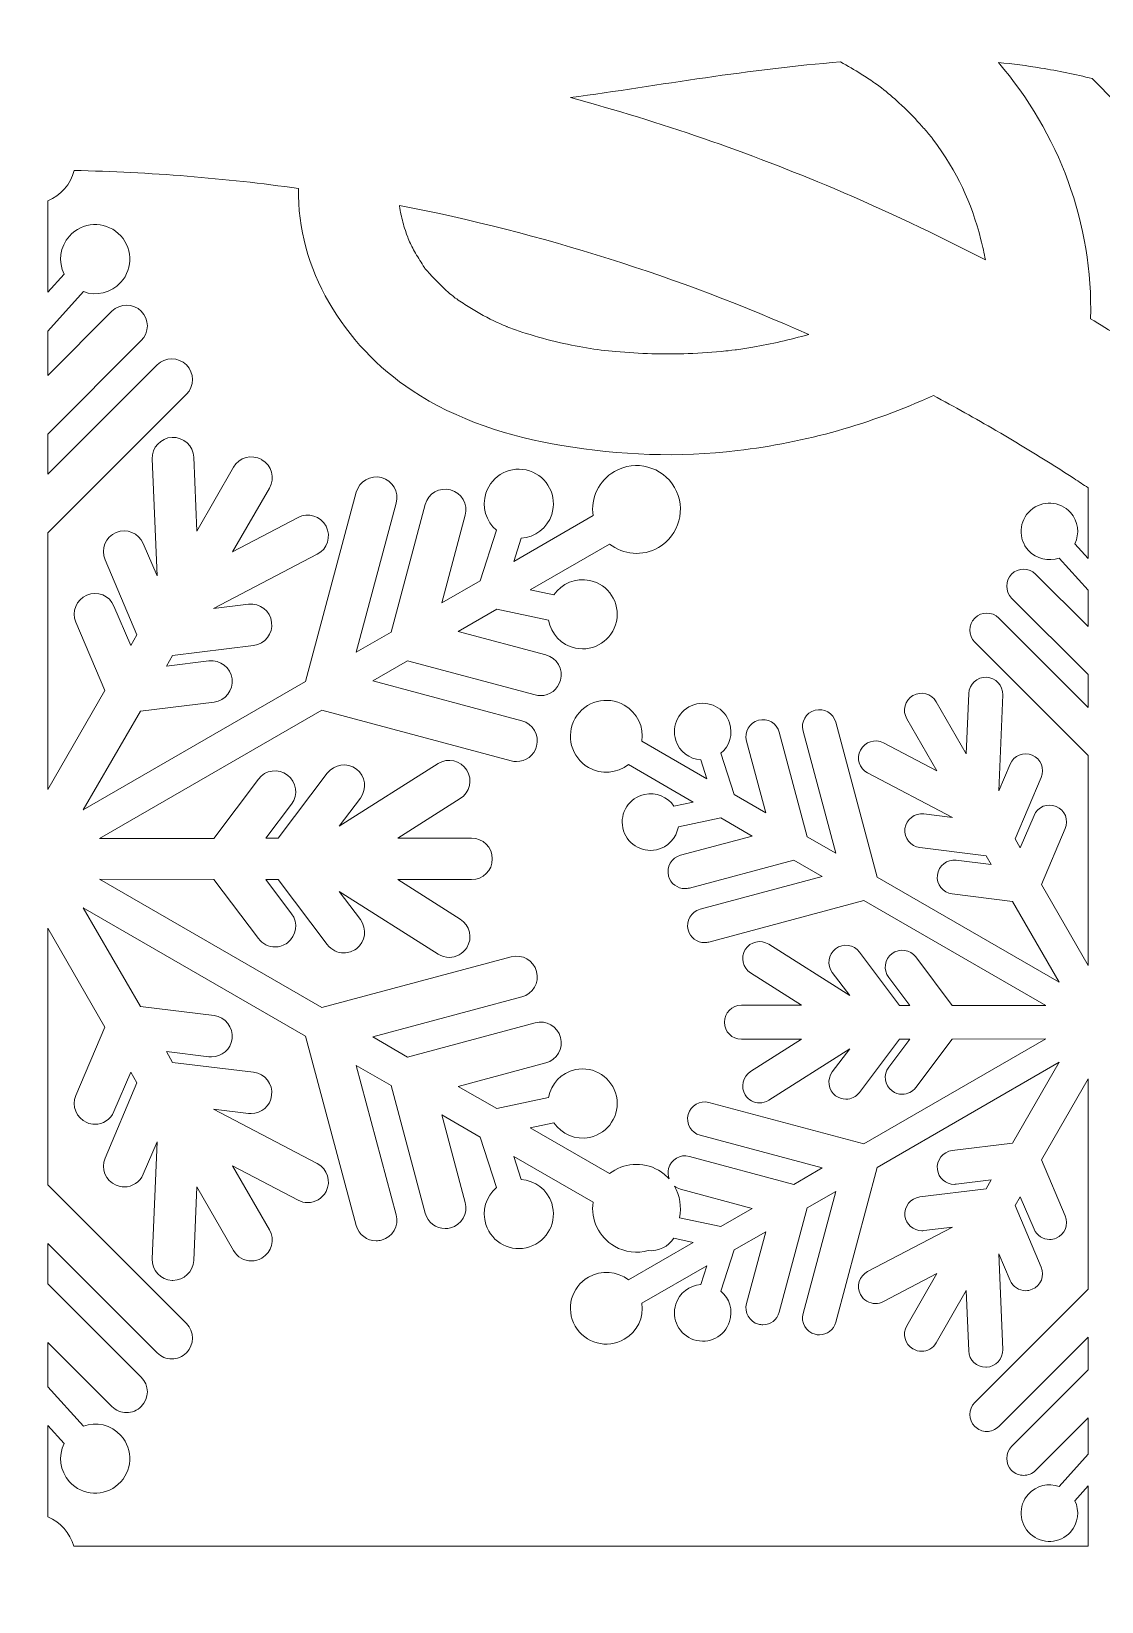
# Model space of a CAD drawing. Extents: x 26 to 174, y -640 to -439.
# Drawn here: x 100 to 138.3, y -548.7 to -492.5 of the extents above; entities that cross this region are included whole.
import ezdxf

# ---------------------------------------------------------------- set-up
doc = ezdxf.new("R2010")
doc.units = 0
doc.header["$MEASUREMENT"] = 0
doc.layers.add('Layer 1', color=7, linetype='Continuous', lineweight=0)

msp = doc.modelspace()

# ---------------------------------------------------------------- linework, layer by layer
at = {"layer": 'Layer 1'}
for points, knots in [([(173.587, -560.112), (173.015, -553.022), (171.434, -546.115), (168.862, -539.491), (168.595, -538.8), (168.317, -538.113), (168.027, -537.43), (166.759, -534.431), (165.303, -531.535), (163.666, -528.752), (163.191, -527.944), (162.701, -527.147), (162.196, -526.358), (160.938, -524.395), (159.586, -522.493), (158.143, -520.654), (162.274, -523.66), (168.881, -524.081), (171.941, -519.353), (172.403, -518.643), (171.782, -517.857), (171.051, -517.795), (166.41, -517.423), (163.769, -512.423), (162.631, -508.458), (161.196, -503.492), (160.672, -497.969), (157.038, -493.989), (155.459, -492.259), (153.521, -491.059), (151.411, -490.231), (154.107, -489.879), (156.742, -489.217), (159.21, -487.99), (163.81, -485.707), (167.651, -481.349), (167.851, -476.032), (168.079, -470.15), (164.113, -465.101), (159.541, -461.874), (154.597, -458.378), (148.749, -456.53), (143.597, -453.406), (141.122, -451.902), (139.032, -450.075), (137.101, -447.93), (136.868, -447.669), (136.634, -447.406), (136.399, -447.144), (136.166, -446.481), (135.87, -445.842), (135.517, -445.245), (134.317, -443.216), (132.474, -441.769), (130.307, -440.891), (126.136, -439.202), (121.289, -440.104), (117.363, -442.013), (113.423, -443.928), (110.041, -447.198), (108.033, -451.095), (107.04, -453.022), (106.36, -455.096), (105.999, -457.223), (105.834, -457.146), (105.668, -457.073), (105.498, -457.004), (103.752, -456.29), (101.845, -456.103), (100, -456.375), (98.155, -456.103), (96.248, -456.29), (94.502, -457.004), (94.332, -457.073), (94.166, -457.146), (94.001, -457.223), (93.64, -455.096), (92.96, -453.022), (91.967, -451.095), (89.959, -447.198), (86.577, -443.928), (82.637, -442.013), (78.711, -440.104), (73.864, -439.202), (69.693, -440.891), (67.526, -441.769), (65.683, -443.216), (64.483, -445.245), (64.13, -445.842), (63.834, -446.481), (63.601, -447.144), (63.366, -447.406), (63.132, -447.669), (62.899, -447.93), (60.968, -450.075), (58.878, -451.902), (56.403, -453.406), (51.251, -456.53), (45.403, -458.378), (40.459, -461.874), (35.887, -465.101), (31.921, -470.15), (32.149, -476.032), (32.349, -481.349), (36.19, -485.707), (40.79, -487.99), (43.258, -489.217), (45.893, -489.879), (48.589, -490.231), (46.479, -491.059), (44.541, -492.259), (42.962, -493.989), (39.328, -497.969), (38.804, -503.492), (37.369, -508.458), (36.231, -512.423), (33.59, -517.423), (28.949, -517.795), (28.218, -517.857), (27.597, -518.643), (28.059, -519.353), (31.119, -524.081), (37.726, -523.66), (41.857, -520.654), (40.414, -522.493), (39.062, -524.395), (37.804, -526.358), (37.299, -527.147), (36.809, -527.944), (36.334, -528.752), (34.697, -531.535), (33.241, -534.431), (31.973, -537.43), (31.683, -538.113), (31.405, -538.8), (31.138, -539.491), (28.566, -546.115), (26.985, -553.022), (26.413, -560.112), (26.251, -562.117), (26.17, -564.137), (26.17, -566.17), (26.17, -575.386), (27.84, -584.352), (31.138, -592.849), (31.405, -593.538), (31.683, -594.225), (31.973, -594.908), (35.69, -603.7), (41.014, -611.595), (47.793, -618.375), (54.573, -625.154), (62.468, -630.478), (71.26, -634.197), (80.365, -638.047), (90.034, -640), (100, -640), (109.966, -640), (119.635, -638.047), (128.74, -634.197), (137.532, -630.478), (145.427, -625.154), (152.207, -618.375), (158.986, -611.595), (164.31, -603.7), (168.027, -594.908), (168.317, -594.225), (168.595, -593.538), (168.862, -592.849), (172.16, -584.352), (173.83, -575.386), (173.83, -566.17), (173.83, -564.137), (173.749, -562.117), (173.587, -560.112)], [0, 0, 0, 0, 1, 1, 1, 2, 2, 2, 3, 3, 3, 4, 4, 4, 5, 5, 5, 6, 6, 6, 7, 7, 7, 8, 8, 8, 9, 9, 9, 10, 10, 10, 11, 11, 11, 12, 12, 12, 13, 13, 13, 14, 14, 14, 15, 15, 15, 16, 16, 16, 17, 17, 17, 18, 18, 18, 19, 19, 19, 20, 20, 20, 21, 21, 21, 22, 22, 22, 23, 23, 23, 24, 24, 24, 25, 25, 25, 26, 26, 26, 27, 27, 27, 28, 28, 28, 29, 29, 29, 30, 30, 30, 31, 31, 31, 32, 32, 32, 33, 33, 33, 34, 34, 34, 35, 35, 35, 36, 36, 36, 37, 37, 37, 38, 38, 38, 39, 39, 39, 40, 40, 40, 41, 41, 41, 42, 42, 42, 43, 43, 43, 44, 44, 44, 45, 45, 45, 46, 46, 46, 47, 47, 47, 48, 48, 48, 49, 49, 49, 50, 50, 50, 51, 51, 51, 52, 52, 52, 53, 53, 53, 54, 54, 54, 55, 55, 55, 56, 56, 56, 57, 57, 57, 58, 58, 58, 58]), ([(128.969, -493.608), (129.221, -493.743), (129.47, -493.887), (129.712, -494.041), (129.864, -494.137), (130.014, -494.236), (130.162, -494.339), (130.162, -494.339), (130.406, -494.517), (130.439, -494.538), (130.653, -494.706), (130.859, -494.885), (131.059, -495.069), (131.324, -495.312), (131.578, -495.568), (131.819, -495.834), (131.92, -495.945), (132.018, -496.059), (132.115, -496.174), (132.162, -496.23), (132.209, -496.288), (132.255, -496.345), (132.261, -496.354), (132.268, -496.363), (132.276, -496.374), (133.163, -497.581), (133.639, -498.588), (133.995, -499.972), (134.058, -500.216), (134.111, -500.457), (134.155, -500.696), (132.391, -499.775), (130.585, -498.923), (128.74, -498.142), (125.655, -496.837), (122.505, -495.751), (119.301, -494.885), (122.515, -494.44), (125.74, -493.853), (128.969, -493.608)], [0, 0, 0, 0, 1, 1, 1, 2, 2, 2, 3, 3, 3, 4, 4, 4, 5, 5, 5, 6, 6, 6, 7, 7, 7, 8, 8, 8, 9, 9, 9, 10, 10, 10, 11, 11, 11, 12, 12, 12, 13, 13, 13, 13]), ([(142.38, -505.7), (141.586, -505.142), (140.781, -504.599), (139.965, -504.074), (139.29, -503.638), (138.607, -503.214), (137.917, -502.801), (138.024, -499.4), (136.77, -496.138), (134.621, -493.626), (135.128, -493.676), (135.636, -493.741), (136.143, -493.824), (136.758, -493.924), (137.373, -494.05), (137.982, -494.202), (138.11, -494.326), (138.236, -494.453), (138.36, -494.582), (138.883, -495.126), (139.283, -495.619), (139.559, -496.007), (139.976, -496.593), (140.354, -497.206), (140.691, -497.841), (140.866, -498.172), (141.031, -498.508), (141.184, -498.85), (141.203, -498.893), (141.222, -498.936), (141.241, -498.979), (141.246, -498.994), (141.266, -499.044), (141.303, -499.134), (141.363, -499.296), (141.427, -499.457), (141.486, -499.619), (141.729, -500.297), (141.929, -500.989), (142.085, -501.692), (142.165, -502.058), (142.232, -502.426), (142.29, -502.795), (142.295, -502.83), (142.3, -502.858), (142.304, -502.882), (142.306, -502.911), (142.31, -502.949), (142.314, -502.999), (142.331, -503.171), (142.349, -503.342), (142.362, -503.514), (142.418, -504.241), (142.425, -504.972), (142.38, -505.7)], [0, 0, 0, 0, 1, 1, 1, 2, 2, 2, 3, 3, 3, 4, 4, 4, 5, 5, 5, 6, 6, 6, 7, 7, 7, 8, 8, 8, 9, 9, 9, 10, 10, 10, 11, 11, 11, 12, 12, 12, 13, 13, 13, 14, 14, 14, 15, 15, 15, 16, 16, 16, 17, 17, 17, 18, 18, 18, 18]), ([(109.566, -498.136), (109.495, -500.982), (111.172, -503.742), (113.63, -505.37), (115.219, -506.422), (117.124, -507.03), (118.993, -507.34), (121.076, -507.686), (123.18, -507.773), (125.279, -507.521), (127.731, -507.226), (130.044, -506.57), (132.29, -505.546), (133.045, -505.95), (133.793, -506.366), (134.531, -506.797), (135.48, -507.349), (136.414, -507.925), (137.333, -508.523), (137.5, -508.631), (137.666, -508.741), (137.832, -508.851), (137.832, -508.851), (137.832, -511.383), (137.832, -511.383), (137.832, -511.383), (137.356, -510.855), (137.356, -510.855), (137.531, -510.495), (137.483, -510.049), (137.198, -509.734), (136.823, -509.318), (136.183, -509.285), (135.767, -509.659), (135.351, -510.034), (135.318, -510.675), (135.693, -511.09), (135.977, -511.406), (136.415, -511.5), (136.792, -511.364), (136.792, -511.364), (137.832, -512.518), (137.832, -512.518), (137.832, -512.518), (137.832, -513.818), (137.832, -513.818), (137.832, -513.818), (135.953, -511.939), (135.953, -511.939), (135.716, -511.702), (135.332, -511.702), (135.094, -511.939), (134.857, -512.177), (134.857, -512.561), (135.094, -512.798), (135.094, -512.798), (137.832, -515.536), (137.832, -515.536), (137.832, -515.536), (137.832, -516.712), (137.832, -516.712), (137.832, -516.712), (134.631, -513.512), (134.631, -513.512), (134.394, -513.274), (134.009, -513.274), (133.772, -513.512), (133.535, -513.749), (133.535, -514.133), (133.772, -514.371), (133.772, -514.371), (137.832, -518.43), (137.832, -518.43), (137.832, -518.43), (137.832, -525.952), (137.832, -525.952), (137.832, -525.952), (136.163, -523.053), (136.163, -523.053), (136.163, -523.053), (137.012, -521.052), (137.012, -521.052), (137.143, -520.743), (136.999, -520.386), (136.691, -520.255), (136.382, -520.124), (136.025, -520.268), (135.894, -520.577), (135.894, -520.577), (135.403, -521.734), (135.403, -521.734), (135.403, -521.734), (135.22, -521.417), (135.22, -521.417), (135.22, -521.417), (136.154, -519.217), (136.154, -519.217), (136.286, -518.908), (136.142, -518.552), (135.833, -518.421), (135.524, -518.29), (135.167, -518.433), (135.036, -518.742), (135.036, -518.742), (134.632, -519.694), (134.632, -519.694), (134.632, -519.694), (134.773, -516.265), (134.773, -516.265), (134.787, -515.93), (134.526, -515.647), (134.191, -515.633), (133.857, -515.619), (133.573, -515.88), (133.559, -516.215), (133.559, -516.215), (133.47, -518.378), (133.47, -518.378), (133.47, -518.378), (132.394, -516.509), (132.394, -516.509), (132.226, -516.218), (131.854, -516.118), (131.564, -516.285), (131.563, -516.286), (131.563, -516.286), (131.562, -516.287), (131.561, -516.287), (131.561, -516.287), (131.56, -516.288), (131.27, -516.456), (131.17, -516.828), (131.339, -517.118), (131.339, -517.118), (132.419, -518.985), (132.419, -518.985), (132.419, -518.985), (130.502, -517.98), (130.502, -517.98), (130.204, -517.825), (129.837, -517.94), (129.682, -518.237), (129.526, -518.534), (129.641, -518.901), (129.938, -519.057), (129.938, -519.057), (132.978, -520.649), (132.978, -520.649), (132.978, -520.649), (131.952, -520.523), (131.952, -520.523), (131.619, -520.482), (131.315, -520.72), (131.275, -521.052), (131.234, -521.385), (131.471, -521.689), (131.804, -521.73), (131.804, -521.73), (134.176, -522.02), (134.176, -522.02), (134.176, -522.02), (134.359, -522.337), (134.359, -522.337), (134.359, -522.337), (133.111, -522.183), (133.111, -522.183), (132.778, -522.142), (132.475, -522.38), (132.435, -522.712), (132.394, -523.045), (132.63, -523.348), (132.964, -523.389), (132.964, -523.389), (135.122, -523.654), (135.122, -523.654), (135.122, -523.654), (136.797, -526.549), (136.797, -526.549), (136.797, -526.549), (130.284, -522.789), (130.284, -522.789), (130.284, -522.789), (128.798, -517.243), (128.798, -517.243), (128.711, -516.919), (128.378, -516.727), (128.054, -516.813), (127.73, -516.9), (127.537, -517.233), (127.624, -517.558), (127.624, -517.558), (128.796, -521.929), (128.796, -521.929), (128.796, -521.929), (127.777, -521.341), (127.777, -521.341), (127.777, -521.341), (126.775, -517.602), (126.775, -517.602), (126.688, -517.278), (126.355, -517.086), (126.031, -517.172), (125.707, -517.259), (125.514, -517.592), (125.601, -517.916), (125.601, -517.916), (126.289, -520.482), (126.289, -520.482), (126.289, -520.482), (125.163, -519.832), (125.163, -519.832), (125.163, -519.832), (124.684, -518.354), (124.684, -518.354), (124.99, -518.097), (125.128, -517.67), (124.996, -517.266), (124.824, -516.733), (124.252, -516.442), (123.72, -516.614), (123.188, -516.787), (122.896, -517.359), (123.069, -517.891), (123.2, -518.296), (123.561, -518.56), (123.961, -518.589), (123.961, -518.589), (124.18, -519.265), (124.18, -519.265), (124.18, -519.265), (121.858, -517.924), (121.858, -517.924), (121.929, -517.42), (121.695, -516.902), (121.227, -516.631), (120.612, -516.276), (119.825, -516.487), (119.47, -517.103), (119.115, -517.718), (119.326, -518.504), (119.941, -518.86), (120.408, -519.129), (120.975, -519.072), (121.376, -518.759), (121.376, -518.759), (123.697, -520.1), (123.697, -520.1), (123.697, -520.1), (123.003, -520.248), (123.003, -520.248), (122.779, -519.916), (122.369, -519.736), (121.952, -519.825), (121.405, -519.941), (121.056, -520.479), (121.173, -521.026), (121.289, -521.574), (121.827, -521.923), (122.375, -521.806), (122.791, -521.718), (123.091, -521.386), (123.161, -520.991), (123.161, -520.991), (124.681, -520.668), (124.681, -520.668), (124.681, -520.668), (125.806, -521.317), (125.806, -521.317), (125.806, -521.317), (123.241, -522.005), (123.241, -522.005), (122.916, -522.092), (122.724, -522.425), (122.811, -522.749), (122.884, -523.02), (123.129, -523.2), (123.397, -523.2), (123.449, -523.2), (123.502, -523.193), (123.555, -523.179), (123.555, -523.179), (127.294, -522.177), (127.294, -522.177), (127.294, -522.177), (128.313, -522.765), (128.313, -522.765), (128.313, -522.765), (123.941, -523.936), (123.941, -523.936), (123.617, -524.023), (123.425, -524.356), (123.512, -524.68), (123.585, -524.952), (123.83, -525.131), (124.098, -525.131), (124.15, -525.131), (124.203, -525.124), (124.256, -525.11), (124.256, -525.11), (129.801, -523.624), (129.801, -523.624), (129.801, -523.624), (136.315, -527.385), (136.315, -527.385), (136.315, -527.385), (132.97, -527.381), (132.97, -527.381), (132.97, -527.381), (131.662, -525.644), (131.662, -525.644), (131.46, -525.376), (131.078, -525.323), (130.811, -525.525), (130.543, -525.727), (130.489, -526.107), (130.691, -526.375), (130.691, -526.375), (131.447, -527.38), (131.447, -527.38), (131.447, -527.38), (131.082, -527.379), (131.082, -527.379), (131.082, -527.379), (129.644, -525.47), (129.644, -525.47), (129.442, -525.202), (129.061, -525.148), (128.793, -525.35), (128.525, -525.552), (128.472, -525.933), (128.674, -526.201), (128.674, -526.201), (129.296, -527.027), (129.296, -527.027), (129.296, -527.027), (126.397, -525.19), (126.397, -525.19), (126.113, -525.011), (125.738, -525.095), (125.558, -525.379), (125.379, -525.662), (125.463, -526.037), (125.746, -526.217), (125.746, -526.217), (127.575, -527.375), (127.575, -527.375), (127.575, -527.375), (125.418, -527.373), (125.418, -527.373), (125.418, -527.373), (125.418, -527.373), (125.417, -527.373), (125.082, -527.373), (124.81, -527.644), (124.81, -527.98), (124.81, -527.98), (124.81, -527.984), (124.81, -527.984), (124.81, -528.32), (125.082, -528.591), (125.417, -528.591), (125.418, -528.591), (125.418, -528.591), (125.418, -528.591), (125.418, -528.591), (127.575, -528.589), (127.575, -528.589), (127.575, -528.589), (125.746, -529.747), (125.746, -529.747), (125.463, -529.927), (125.379, -530.302), (125.558, -530.586), (125.674, -530.768), (125.871, -530.868), (126.072, -530.868), (126.183, -530.868), (126.296, -530.837), (126.397, -530.773), (126.397, -530.773), (129.296, -528.937), (129.296, -528.937), (129.296, -528.937), (128.674, -529.763), (128.674, -529.763), (128.472, -530.031), (128.525, -530.412), (128.793, -530.614), (128.903, -530.696), (129.031, -530.736), (129.158, -530.736), (129.342, -530.736), (129.525, -530.652), (129.644, -530.494), (129.644, -530.494), (131.082, -528.585), (131.082, -528.585), (131.082, -528.585), (131.447, -528.585), (131.447, -528.585), (131.447, -528.585), (130.691, -529.588), (130.691, -529.588), (130.489, -529.857), (130.543, -530.237), (130.811, -530.439), (130.92, -530.522), (131.048, -530.561), (131.176, -530.561), (131.36, -530.561), (131.542, -530.478), (131.662, -530.319), (131.662, -530.319), (132.97, -528.583), (132.97, -528.583), (132.97, -528.583), (136.315, -528.579), (136.315, -528.579), (136.315, -528.579), (129.801, -532.34), (129.801, -532.34), (129.801, -532.34), (124.256, -530.854), (124.256, -530.854), (123.931, -530.767), (123.599, -530.96), (123.512, -531.284), (123.425, -531.608), (123.617, -531.941), (123.941, -532.027), (123.941, -532.027), (128.313, -533.199), (128.313, -533.199), (128.313, -533.199), (127.294, -533.787), (127.294, -533.787), (127.294, -533.787), (123.555, -532.785), (123.555, -532.785), (123.231, -532.698), (122.898, -532.891), (122.811, -533.215), (122.776, -533.345), (122.788, -533.476), (122.834, -533.593), (122.726, -533.472), (122.598, -533.366), (122.45, -533.281), (121.879, -532.95), (121.187, -533.02), (120.697, -533.402), (120.697, -533.402), (117.859, -531.765), (117.859, -531.765), (117.859, -531.765), (118.709, -531.584), (118.709, -531.584), (118.983, -531.989), (119.484, -532.21), (119.992, -532.102), (120.661, -531.959), (121.088, -531.301), (120.945, -530.633), (120.803, -529.964), (120.145, -529.537), (119.476, -529.679), (118.968, -529.788), (118.601, -530.193), (118.515, -530.676), (118.515, -530.676), (116.658, -531.071), (116.658, -531.071), (116.658, -531.071), (115.283, -530.277), (115.283, -530.277), (115.283, -530.277), (118.418, -529.437), (118.418, -529.437), (118.814, -529.331), (119.049, -528.924), (118.943, -528.528), (118.837, -528.132), (118.43, -527.897), (118.034, -528.003), (118.034, -528.003), (113.465, -529.227), (113.465, -529.227), (113.465, -529.227), (112.22, -528.508), (112.22, -528.508), (112.22, -528.508), (117.562, -527.077), (117.562, -527.077), (117.958, -526.971), (118.193, -526.564), (118.087, -526.168), (117.981, -525.772), (117.574, -525.537), (117.178, -525.643), (117.178, -525.643), (110.402, -527.459), (110.402, -527.459), (110.402, -527.459), (102.442, -522.863), (102.442, -522.863), (102.442, -522.863), (106.531, -522.868), (106.531, -522.868), (106.531, -522.868), (108.129, -524.99), (108.129, -524.99), (108.275, -525.184), (108.497, -525.286), (108.722, -525.286), (108.878, -525.286), (109.034, -525.237), (109.169, -525.137), (109.496, -524.89), (109.561, -524.425), (109.315, -524.097), (109.315, -524.097), (108.391, -522.87), (108.391, -522.87), (108.391, -522.87), (108.837, -522.871), (108.837, -522.871), (108.837, -522.871), (110.594, -525.203), (110.594, -525.203), (110.74, -525.397), (110.963, -525.499), (111.187, -525.499), (111.343, -525.499), (111.499, -525.45), (111.634, -525.349), (111.961, -525.103), (112.026, -524.637), (111.78, -524.31), (111.78, -524.31), (111.019, -523.301), (111.019, -523.301), (111.019, -523.301), (114.562, -525.545), (114.562, -525.545), (114.685, -525.623), (114.822, -525.661), (114.958, -525.661), (115.204, -525.661), (115.445, -525.538), (115.586, -525.315), (115.806, -524.969), (115.703, -524.51), (115.356, -524.291), (115.356, -524.291), (113.122, -522.875), (113.122, -522.875), (113.122, -522.875), (115.758, -522.878), (115.758, -522.878), (115.758, -522.878), (115.758, -522.878), (115.758, -522.878), (115.758, -522.878), (115.758, -522.878), (115.759, -522.878), (115.759, -522.878), (115.759, -522.878), (115.759, -522.878), (116.168, -522.878), (116.5, -522.547), (116.501, -522.137), (116.501, -522.136), (116.5, -522.135), (116.5, -522.134), (116.5, -522.133), (116.501, -522.132), (116.501, -522.131), (116.5, -521.722), (116.168, -521.389), (115.759, -521.389), (115.759, -521.389), (115.759, -521.389), (115.759, -521.389), (115.758, -521.389), (115.758, -521.389), (115.758, -521.389), (115.758, -521.389), (115.758, -521.389), (115.758, -521.389), (115.758, -521.389), (113.122, -521.392), (113.122, -521.392), (113.122, -521.392), (115.356, -519.977), (115.356, -519.977), (115.703, -519.758), (115.806, -519.299), (115.586, -518.953), (115.367, -518.606), (114.908, -518.503), (114.562, -518.723), (114.562, -518.723), (111.019, -520.967), (111.019, -520.967), (111.019, -520.967), (111.78, -519.958), (111.78, -519.958), (112.026, -519.63), (111.961, -519.165), (111.634, -518.918), (111.306, -518.672), (110.841, -518.737), (110.594, -519.065), (110.594, -519.065), (108.837, -521.397), (108.837, -521.397), (108.837, -521.397), (108.391, -521.398), (108.391, -521.398), (108.391, -521.398), (109.315, -520.171), (109.315, -520.171), (109.561, -519.844), (109.496, -519.378), (109.169, -519.132), (108.841, -518.885), (108.376, -518.95), (108.129, -519.278), (108.129, -519.278), (106.531, -521.4), (106.531, -521.4), (106.531, -521.4), (102.442, -521.404), (102.442, -521.404), (102.442, -521.404), (110.402, -516.809), (110.402, -516.809), (110.402, -516.809), (117.178, -518.624), (117.178, -518.624), (117.242, -518.642), (117.307, -518.65), (117.37, -518.65), (117.698, -518.65), (117.998, -518.431), (118.087, -518.1), (118.193, -517.704), (117.958, -517.297), (117.562, -517.191), (117.562, -517.191), (112.22, -515.759), (112.22, -515.759), (112.22, -515.759), (113.465, -515.04), (113.465, -515.04), (113.465, -515.04), (118.034, -516.265), (118.034, -516.265), (118.098, -516.283), (118.163, -516.291), (118.226, -516.291), (118.554, -516.291), (118.854, -516.072), (118.943, -515.74), (119.049, -515.344), (118.814, -514.937), (118.418, -514.831), (118.418, -514.831), (115.283, -513.991), (115.283, -513.991), (115.283, -513.991), (116.658, -513.197), (116.658, -513.197), (116.658, -513.197), (118.515, -513.592), (118.515, -513.592), (118.601, -514.074), (118.968, -514.48), (119.476, -514.588), (120.145, -514.731), (120.803, -514.304), (120.945, -513.635), (121.088, -512.966), (120.661, -512.309), (119.992, -512.167), (119.484, -512.058), (118.983, -512.279), (118.709, -512.684), (118.709, -512.684), (117.859, -512.503), (117.859, -512.503), (117.859, -512.503), (120.697, -510.865), (120.697, -510.865), (121.187, -511.247), (121.879, -511.317), (122.45, -510.988), (123.201, -510.553), (123.459, -509.592), (123.025, -508.841), (122.591, -508.088), (121.63, -507.831), (120.878, -508.265), (120.306, -508.595), (120.021, -509.229), (120.107, -509.845), (120.107, -509.845), (117.27, -511.483), (117.27, -511.483), (117.27, -511.483), (117.538, -510.657), (117.538, -510.657), (118.026, -510.622), (118.468, -510.299), (118.628, -509.804), (118.839, -509.154), (118.483, -508.455), (117.832, -508.244), (117.182, -508.033), (116.484, -508.39), (116.273, -509.04), (116.112, -509.534), (116.28, -510.055), (116.655, -510.37), (116.655, -510.37), (116.069, -512.176), (116.069, -512.176), (116.069, -512.176), (114.694, -512.97), (114.694, -512.97), (114.694, -512.97), (115.534, -509.835), (115.534, -509.835), (115.639, -509.439), (115.404, -509.032), (115.009, -508.926), (114.613, -508.82), (114.206, -509.055), (114.1, -509.451), (114.1, -509.451), (112.875, -514.02), (112.875, -514.02), (112.875, -514.02), (111.631, -514.739), (111.631, -514.739), (111.631, -514.739), (113.062, -509.397), (113.062, -509.397), (113.168, -509), (112.933, -508.593), (112.537, -508.487), (112.141, -508.381), (111.734, -508.616), (111.628, -509.012), (111.628, -509.012), (109.813, -515.788), (109.813, -515.788), (109.813, -515.788), (101.853, -520.384), (101.853, -520.384), (101.853, -520.384), (103.901, -516.845), (103.901, -516.845), (103.901, -516.845), (106.538, -516.523), (106.538, -516.523), (106.945, -516.472), (107.234, -516.102), (107.184, -515.695), (107.134, -515.289), (106.765, -514.998), (106.357, -515.049), (106.357, -515.049), (104.833, -515.236), (104.833, -515.236), (104.833, -515.236), (105.056, -514.849), (105.056, -514.849), (105.056, -514.849), (107.955, -514.494), (107.955, -514.494), (108.362, -514.444), (108.652, -514.074), (108.601, -513.667), (108.551, -513.26), (108.182, -512.97), (107.774, -513.02), (107.774, -513.02), (106.521, -513.174), (106.521, -513.174), (106.521, -513.174), (110.235, -511.228), (110.235, -511.228), (110.598, -511.038), (110.739, -510.59), (110.548, -510.227), (110.358, -509.863), (109.909, -509.723), (109.546, -509.913), (109.546, -509.913), (107.203, -511.141), (107.203, -511.141), (107.203, -511.141), (108.524, -508.859), (108.524, -508.859), (108.729, -508.505), (108.608, -508.051), (108.253, -507.845), (108.252, -507.845), (108.251, -507.844), (108.25, -507.844), (108.25, -507.844), (108.249, -507.843), (108.248, -507.842), (107.893, -507.638), (107.439, -507.76), (107.234, -508.115), (107.234, -508.115), (105.919, -510.399), (105.919, -510.399), (105.919, -510.399), (105.811, -507.756), (105.811, -507.756), (105.793, -507.347), (105.446, -507.029), (105.038, -507.046), (104.628, -507.062), (104.31, -507.408), (104.327, -507.818), (104.327, -507.818), (104.499, -512.007), (104.499, -512.007), (104.499, -512.007), (104.005, -510.844), (104.005, -510.844), (103.845, -510.467), (103.409, -510.291), (103.032, -510.451), (102.655, -510.612), (102.478, -511.047), (102.639, -511.424), (102.639, -511.424), (103.78, -514.113), (103.78, -514.113), (103.78, -514.113), (103.558, -514.499), (103.558, -514.499), (103.558, -514.499), (102.957, -513.086), (102.957, -513.086), (102.797, -512.709), (102.361, -512.532), (101.984, -512.692), (101.607, -512.853), (101.43, -513.289), (101.591, -513.666), (101.591, -513.666), (102.629, -516.111), (102.629, -516.111), (102.629, -516.111), (100.589, -519.654), (100.589, -519.654), (100.589, -519.654), (100.589, -510.463), (100.589, -510.463), (100.589, -510.463), (105.549, -505.503), (105.549, -505.503), (105.84, -505.213), (105.84, -504.743), (105.549, -504.453), (105.26, -504.163), (104.79, -504.163), (104.5, -504.453), (104.5, -504.453), (100.589, -508.364), (100.589, -508.364), (100.589, -508.364), (100.589, -506.926), (100.589, -506.926), (100.589, -506.926), (103.934, -503.582), (103.934, -503.582), (104.224, -503.292), (104.224, -502.822), (103.934, -502.532), (103.644, -502.242), (103.174, -502.242), (102.885, -502.532), (102.885, -502.532), (100.589, -504.827), (100.589, -504.827), (100.589, -504.827), (100.589, -503.239), (100.589, -503.239), (100.589, -503.239), (101.86, -501.829), (101.86, -501.829), (102.32, -501.996), (102.856, -501.881), (103.203, -501.495), (103.661, -500.987), (103.62, -500.204), (103.112, -499.746), (102.605, -499.288), (101.821, -499.328), (101.364, -499.837), (101.016, -500.222), (100.957, -500.767), (101.171, -501.207), (101.171, -501.207), (100.589, -501.852), (100.589, -501.852), (100.589, -501.852), (100.589, -498.576), (100.589, -498.576), (101.054, -498.388), (101.408, -497.984), (101.528, -497.489), (104.248, -497.55), (106.931, -497.767), (109.566, -498.136)], [0, 0, 0, 0, 1, 1, 1, 2, 2, 2, 3, 3, 3, 4, 4, 4, 5, 5, 5, 6, 6, 6, 7, 7, 7, 8, 8, 8, 9, 9, 9, 10, 10, 10, 11, 11, 11, 12, 12, 12, 13, 13, 13, 14, 14, 14, 15, 15, 15, 16, 16, 16, 17, 17, 17, 18, 18, 18, 19, 19, 19, 20, 20, 20, 21, 21, 21, 22, 22, 22, 23, 23, 23, 24, 24, 24, 25, 25, 25, 26, 26, 26, 27, 27, 27, 28, 28, 28, 29, 29, 29, 30, 30, 30, 31, 31, 31, 32, 32, 32, 33, 33, 33, 34, 34, 34, 35, 35, 35, 36, 36, 36, 37, 37, 37, 38, 38, 38, 39, 39, 39, 40, 40, 40, 41, 41, 41, 42, 42, 42, 43, 43, 43, 44, 44, 44, 45, 45, 45, 46, 46, 46, 47, 47, 47, 48, 48, 48, 49, 49, 49, 50, 50, 50, 51, 51, 51, 52, 52, 52, 53, 53, 53, 54, 54, 54, 55, 55, 55, 56, 56, 56, 57, 57, 57, 58, 58, 58, 59, 59, 59, 60, 60, 60, 61, 61, 61, 62, 62, 62, 63, 63, 63, 64, 64, 64, 65, 65, 65, 66, 66, 66, 67, 67, 67, 68, 68, 68, 69, 69, 69, 70, 70, 70, 71, 71, 71, 72, 72, 72, 73, 73, 73, 74, 74, 74, 75, 75, 75, 76, 76, 76, 77, 77, 77, 78, 78, 78, 79, 79, 79, 80, 80, 80, 81, 81, 81, 82, 82, 82, 83, 83, 83, 84, 84, 84, 85, 85, 85, 86, 86, 86, 87, 87, 87, 88, 88, 88, 89, 89, 89, 90, 90, 90, 91, 91, 91, 92, 92, 92, 93, 93, 93, 94, 94, 94, 95, 95, 95, 96, 96, 96, 97, 97, 97, 98, 98, 98, 99, 99, 99, 100, 100, 100, 101, 101, 101, 102, 102, 102, 103, 103, 103, 104, 104, 104, 105, 105, 105, 106, 106, 106, 107, 107, 107, 108, 108, 108, 109, 109, 109, 110, 110, 110, 111, 111, 111, 112, 112, 112, 113, 113, 113, 114, 114, 114, 115, 115, 115, 116, 116, 116, 117, 117, 117, 118, 118, 118, 119, 119, 119, 120, 120, 120, 121, 121, 121, 122, 122, 122, 123, 123, 123, 124, 124, 124, 125, 125, 125, 126, 126, 126, 127, 127, 127, 128, 128, 128, 129, 129, 129, 130, 130, 130, 131, 131, 131, 132, 132, 132, 133, 133, 133, 134, 134, 134, 135, 135, 135, 136, 136, 136, 137, 137, 137, 138, 138, 138, 139, 139, 139, 140, 140, 140, 141, 141, 141, 142, 142, 142, 143, 143, 143, 144, 144, 144, 145, 145, 145, 146, 146, 146, 147, 147, 147, 148, 148, 148, 149, 149, 149, 150, 150, 150, 151, 151, 151, 152, 152, 152, 153, 153, 153, 154, 154, 154, 155, 155, 155, 156, 156, 156, 157, 157, 157, 158, 158, 158, 159, 159, 159, 160, 160, 160, 161, 161, 161, 162, 162, 162, 163, 163, 163, 164, 164, 164, 165, 165, 165, 166, 166, 166, 167, 167, 167, 168, 168, 168, 169, 169, 169, 170, 170, 170, 171, 171, 171, 172, 172, 172, 173, 173, 173, 174, 174, 174, 175, 175, 175, 176, 176, 176, 177, 177, 177, 178, 178, 178, 179, 179, 179, 180, 180, 180, 181, 181, 181, 182, 182, 182, 183, 183, 183, 184, 184, 184, 185, 185, 185, 186, 186, 186, 187, 187, 187, 188, 188, 188, 189, 189, 189, 190, 190, 190, 191, 191, 191, 192, 192, 192, 193, 193, 193, 194, 194, 194, 195, 195, 195, 196, 196, 196, 197, 197, 197, 198, 198, 198, 199, 199, 199, 200, 200, 200, 201, 201, 201, 202, 202, 202, 203, 203, 203, 204, 204, 204, 205, 205, 205, 206, 206, 206, 207, 207, 207, 208, 208, 208, 209, 209, 209, 210, 210, 210, 211, 211, 211, 212, 212, 212, 213, 213, 213, 214, 214, 214, 215, 215, 215, 216, 216, 216, 217, 217, 217, 218, 218, 218, 219, 219, 219, 220, 220, 220, 221, 221, 221, 222, 222, 222, 223, 223, 223, 224, 224, 224, 225, 225, 225, 226, 226, 226, 227, 227, 227, 228, 228, 228, 229, 229, 229, 230, 230, 230, 231, 231, 231, 232, 232, 232, 233, 233, 233, 234, 234, 234, 235, 235, 235, 236, 236, 236, 237, 237, 237, 238, 238, 238, 239, 239, 239, 240, 240, 240, 241, 241, 241, 242, 242, 242, 243, 243, 243, 244, 244, 244, 245, 245, 245, 246, 246, 246, 247, 247, 247, 248, 248, 248, 249, 249, 249, 250, 250, 250, 251, 251, 251, 252, 252, 252, 253, 253, 253, 254, 254, 254, 255, 255, 255, 256, 256, 256, 257, 257, 257, 258, 258, 258, 259, 259, 259, 260, 260, 260, 261, 261, 261, 262, 262, 262, 263, 263, 263, 264, 264, 264, 265, 265, 265, 266, 266, 266, 267, 267, 267, 268, 268, 268, 269, 269, 269, 270, 270, 270, 271, 271, 271, 272, 272, 272, 273, 273, 273, 274, 274, 274, 275, 275, 275, 276, 276, 276, 277, 277, 277, 278, 278, 278, 279, 279, 279, 280, 280, 280, 281, 281, 281, 282, 282, 282, 283, 283, 283, 284, 284, 284, 285, 285, 285, 286, 286, 286, 287, 287, 287, 288, 288, 288, 289, 289, 289, 290, 290, 290, 291, 291, 291, 292, 292, 292, 293, 293, 293, 294, 294, 294, 295, 295, 295, 296, 296, 296, 297, 297, 297, 298, 298, 298, 299, 299, 299, 300, 300, 300, 301, 301, 301, 302, 302, 302, 303, 303, 303, 304, 304, 304, 305, 305, 305, 306, 306, 306, 307, 307, 307, 307]), ([(113.36, -499.556), (113.302, -499.365), (113.258, -499.172), (113.212, -498.977), (113.21, -498.971), (113.204, -498.939), (113.197, -498.905), (113.191, -498.86), (113.182, -498.787), (113.176, -498.741), (118.284, -499.737), (123.192, -501.3), (127.83, -503.364), (127.167, -503.548), (126.49, -503.703), (125.828, -503.818), (125.635, -503.851), (125.441, -503.883), (125.247, -503.91), (125.25, -503.908), (124.919, -503.946), (124.866, -503.952), (124.417, -503.997), (123.967, -504.028), (123.516, -504.045), (122.65, -504.076), (121.781, -504.053), (120.918, -503.974), (120.221, -503.911), (119.564, -503.807), (118.748, -503.611), (118.349, -503.515), (117.953, -503.404), (117.562, -503.274), (117.383, -503.214), (117.205, -503.149), (117.028, -503.083), (117.031, -503.084), (116.945, -503.049), (116.892, -503.029), (116.834, -503.002), (116.699, -502.941), (116.68, -502.932), (116.341, -502.772), (116.01, -502.595), (115.691, -502.398), (115.532, -502.3), (115.378, -502.196), (115.225, -502.09), (115.185, -502.063), (115.162, -502.047), (115.15, -502.04), (115.076, -501.98), (115.002, -501.918), (114.93, -501.855), (114.655, -501.615), (114.403, -501.355), (114.163, -501.081), (114.125, -501.039), (114.103, -501.015), (114.09, -501.002), (114.083, -500.987), (114.067, -500.958), (114.031, -500.901), (113.924, -500.73), (113.814, -500.564), (113.716, -500.387), (113.633, -500.238), (113.555, -500.085), (113.485, -499.929), (113.493, -499.931), (113.381, -499.625), (113.36, -499.556)], [0, 0, 0, 0, 1, 1, 1, 2, 2, 2, 3, 3, 3, 4, 4, 4, 5, 5, 5, 6, 6, 6, 7, 7, 7, 8, 8, 8, 9, 9, 9, 10, 10, 10, 11, 11, 11, 12, 12, 12, 13, 13, 13, 14, 14, 14, 15, 15, 15, 16, 16, 16, 17, 17, 17, 18, 18, 18, 19, 19, 19, 20, 20, 20, 21, 21, 21, 22, 22, 22, 23, 23, 23, 24, 24, 24, 24]), ([(101.517, -546.739), (101.388, -546.262), (101.041, -545.875), (100.589, -545.692), (100.589, -545.692), (100.589, -542.416), (100.589, -542.416), (100.589, -542.416), (101.171, -543.061), (101.171, -543.061), (100.957, -543.501), (101.016, -544.045), (101.364, -544.431), (101.821, -544.939), (102.605, -544.98), (103.112, -544.522), (103.62, -544.065), (103.661, -543.281), (103.203, -542.774), (102.856, -542.388), (102.32, -542.272), (101.86, -542.439), (101.86, -542.439), (100.589, -541.029), (100.589, -541.029), (100.589, -541.029), (100.589, -539.441), (100.589, -539.441), (100.589, -539.441), (102.885, -541.736), (102.885, -541.736), (103.029, -541.881), (103.219, -541.953), (103.409, -541.953), (103.599, -541.953), (103.789, -541.881), (103.934, -541.736), (104.224, -541.446), (104.224, -540.976), (103.934, -540.686), (103.934, -540.686), (100.589, -537.341), (100.589, -537.341), (100.589, -537.341), (100.589, -535.905), (100.589, -535.905), (100.589, -535.905), (104.5, -539.815), (104.5, -539.815), (104.645, -539.96), (104.835, -540.032), (105.025, -540.032), (105.215, -540.032), (105.405, -539.96), (105.549, -539.815), (105.84, -539.525), (105.84, -539.055), (105.549, -538.765), (105.549, -538.765), (100.589, -533.805), (100.589, -533.805), (100.589, -533.805), (100.589, -524.614), (100.589, -524.614), (100.589, -524.614), (102.629, -528.156), (102.629, -528.156), (102.629, -528.156), (101.591, -530.602), (101.591, -530.602), (101.43, -530.979), (101.607, -531.415), (101.984, -531.575), (102.079, -531.615), (102.177, -531.635), (102.274, -531.635), (102.562, -531.635), (102.837, -531.465), (102.957, -531.182), (102.957, -531.182), (103.558, -529.768), (103.558, -529.768), (103.558, -529.768), (103.78, -530.155), (103.78, -530.155), (103.78, -530.155), (102.639, -532.843), (102.639, -532.843), (102.478, -533.221), (102.655, -533.657), (103.032, -533.817), (103.127, -533.857), (103.225, -533.876), (103.321, -533.876), (103.61, -533.876), (103.886, -533.706), (104.005, -533.423), (104.005, -533.423), (104.499, -532.261), (104.499, -532.261), (104.499, -532.261), (104.327, -536.451), (104.327, -536.451), (104.31, -536.86), (104.628, -537.206), (105.038, -537.223), (105.048, -537.223), (105.059, -537.223), (105.069, -537.223), (105.465, -537.223), (105.794, -536.911), (105.811, -536.511), (105.811, -536.511), (105.919, -533.869), (105.919, -533.869), (105.919, -533.869), (107.234, -536.153), (107.234, -536.153), (107.372, -536.391), (107.622, -536.525), (107.878, -536.525), (108.004, -536.525), (108.131, -536.493), (108.248, -536.425), (108.249, -536.425), (108.25, -536.425), (108.25, -536.424), (108.251, -536.424), (108.252, -536.424), (108.253, -536.423), (108.608, -536.218), (108.729, -535.764), (108.524, -535.408), (108.524, -535.408), (107.203, -533.127), (107.203, -533.127), (107.203, -533.127), (109.546, -534.354), (109.546, -534.354), (109.656, -534.412), (109.774, -534.439), (109.89, -534.439), (110.157, -534.439), (110.416, -534.294), (110.548, -534.041), (110.739, -533.678), (110.598, -533.23), (110.235, -533.039), (110.235, -533.039), (106.521, -531.094), (106.521, -531.094), (106.521, -531.094), (107.774, -531.247), (107.774, -531.247), (107.805, -531.251), (107.836, -531.253), (107.865, -531.253), (108.235, -531.253), (108.556, -530.977), (108.601, -530.601), (108.652, -530.194), (108.362, -529.824), (107.955, -529.774), (107.955, -529.774), (105.056, -529.418), (105.056, -529.418), (105.056, -529.418), (104.833, -529.032), (104.833, -529.032), (104.833, -529.032), (106.357, -529.219), (106.357, -529.219), (106.388, -529.223), (106.419, -529.225), (106.448, -529.225), (106.818, -529.225), (107.138, -528.949), (107.184, -528.573), (107.234, -528.166), (106.945, -527.796), (106.538, -527.746), (106.538, -527.746), (103.901, -527.422), (103.901, -527.422), (103.901, -527.422), (101.853, -523.885), (101.853, -523.885), (101.853, -523.885), (109.813, -528.48), (109.813, -528.48), (109.813, -528.48), (111.628, -535.256), (111.628, -535.256), (111.717, -535.587), (112.017, -535.806), (112.344, -535.806), (112.408, -535.806), (112.473, -535.798), (112.537, -535.781), (112.933, -535.674), (113.168, -535.267), (113.062, -534.872), (113.062, -534.872), (111.631, -529.53), (111.631, -529.53), (111.631, -529.53), (112.875, -530.248), (112.875, -530.248), (112.875, -530.248), (114.1, -534.817), (114.1, -534.817), (114.188, -535.149), (114.488, -535.368), (114.816, -535.368), (114.88, -535.368), (114.944, -535.36), (115.009, -535.342), (115.404, -535.236), (115.639, -534.829), (115.534, -534.433), (115.534, -534.433), (114.694, -531.298), (114.694, -531.298), (114.694, -531.298), (116.069, -532.092), (116.069, -532.092), (116.069, -532.092), (116.655, -533.898), (116.655, -533.898), (116.28, -534.213), (116.112, -534.734), (116.273, -535.228), (116.484, -535.879), (117.182, -536.235), (117.832, -536.023), (118.483, -535.812), (118.839, -535.114), (118.628, -534.464), (118.468, -533.97), (118.026, -533.646), (117.538, -533.611), (117.538, -533.611), (117.27, -532.786), (117.27, -532.786), (117.27, -532.786), (120.107, -534.424), (120.107, -534.424), (120.021, -535.039), (120.306, -535.673), (120.878, -536.003), (121.257, -536.222), (121.689, -536.264), (122.08, -536.157), (122.451, -536.188), (122.802, -536.013), (123.003, -535.716), (123.003, -535.716), (123.697, -535.864), (123.697, -535.864), (123.697, -535.864), (121.376, -537.204), (121.376, -537.204), (120.975, -536.891), (120.408, -536.834), (119.941, -537.105), (119.326, -537.459), (119.115, -538.247), (119.47, -538.862), (119.825, -539.477), (120.612, -539.688), (121.227, -539.332), (121.695, -539.063), (121.929, -538.544), (121.858, -538.04), (121.858, -538.04), (124.18, -536.7), (124.18, -536.7), (124.18, -536.7), (123.961, -537.375), (123.961, -537.375), (123.561, -537.404), (123.2, -537.668), (123.069, -538.073), (122.896, -538.605), (123.188, -539.177), (123.72, -539.349), (124.252, -539.522), (124.824, -539.231), (124.996, -538.698), (125.128, -538.294), (124.99, -537.867), (124.684, -537.61), (124.684, -537.61), (125.163, -536.132), (125.163, -536.132), (125.163, -536.132), (126.289, -535.482), (126.289, -535.482), (126.289, -535.482), (125.601, -538.048), (125.601, -538.048), (125.514, -538.372), (125.707, -538.705), (126.031, -538.792), (126.083, -538.806), (126.136, -538.813), (126.189, -538.813), (126.457, -538.813), (126.702, -538.633), (126.775, -538.362), (126.775, -538.362), (127.777, -534.623), (127.777, -534.623), (127.777, -534.623), (128.796, -534.035), (128.796, -534.035), (128.796, -534.035), (127.624, -538.407), (127.624, -538.407), (127.537, -538.731), (127.73, -539.064), (128.054, -539.151), (128.106, -539.165), (128.159, -539.171), (128.211, -539.171), (128.479, -539.171), (128.725, -538.992), (128.798, -538.721), (128.798, -538.721), (130.284, -533.176), (130.284, -533.176), (130.284, -533.176), (136.797, -529.415), (136.797, -529.415), (136.797, -529.415), (135.122, -532.31), (135.122, -532.31), (135.122, -532.31), (132.964, -532.575), (132.964, -532.575), (132.63, -532.616), (132.394, -532.918), (132.435, -533.252), (132.472, -533.559), (132.734, -533.785), (133.036, -533.785), (133.061, -533.785), (133.086, -533.784), (133.111, -533.781), (133.111, -533.781), (134.359, -533.628), (134.359, -533.628), (134.359, -533.628), (134.176, -533.944), (134.176, -533.944), (134.176, -533.944), (131.804, -534.235), (131.804, -534.235), (131.471, -534.276), (131.234, -534.578), (131.275, -534.911), (131.312, -535.219), (131.574, -535.445), (131.877, -535.445), (131.901, -535.445), (131.926, -535.444), (131.952, -535.441), (131.952, -535.441), (132.978, -535.315), (132.978, -535.315), (132.978, -535.315), (129.938, -536.907), (129.938, -536.907), (129.641, -537.063), (129.526, -537.43), (129.682, -537.727), (129.79, -537.934), (130.002, -538.053), (130.22, -538.053), (130.315, -538.053), (130.412, -538.03), (130.502, -537.983), (130.502, -537.983), (132.419, -536.979), (132.419, -536.979), (132.419, -536.979), (131.339, -538.846), (131.339, -538.846), (131.17, -539.137), (131.27, -539.508), (131.56, -539.676), (131.561, -539.677), (131.561, -539.677), (131.562, -539.677), (131.563, -539.678), (131.563, -539.678), (131.564, -539.678), (131.66, -539.733), (131.764, -539.76), (131.867, -539.76), (132.077, -539.76), (132.281, -539.65), (132.394, -539.455), (132.394, -539.455), (133.47, -537.585), (133.47, -537.585), (133.47, -537.585), (133.559, -539.749), (133.559, -539.749), (133.573, -540.076), (133.841, -540.331), (134.165, -540.331), (134.174, -540.331), (134.183, -540.331), (134.191, -540.331), (134.526, -540.317), (134.787, -540.034), (134.773, -539.699), (134.773, -539.699), (134.632, -536.27), (134.632, -536.27), (134.632, -536.27), (135.036, -537.221), (135.036, -537.221), (135.134, -537.453), (135.359, -537.592), (135.596, -537.592), (135.675, -537.592), (135.755, -537.576), (135.833, -537.543), (136.142, -537.412), (136.286, -537.055), (136.154, -536.747), (136.154, -536.747), (135.22, -534.546), (135.22, -534.546), (135.22, -534.546), (135.403, -534.23), (135.403, -534.23), (135.403, -534.23), (135.894, -535.387), (135.894, -535.387), (135.992, -535.619), (136.217, -535.757), (136.453, -535.757), (136.533, -535.757), (136.613, -535.742), (136.691, -535.709), (136.999, -535.578), (137.143, -535.221), (137.012, -534.912), (137.012, -534.912), (136.163, -532.911), (136.163, -532.911), (136.163, -532.911), (137.832, -530.012), (137.832, -530.012), (137.832, -530.012), (137.832, -537.533), (137.832, -537.533), (137.832, -537.533), (133.772, -541.593), (133.772, -541.593), (133.535, -541.83), (133.535, -542.215), (133.772, -542.452), (133.891, -542.571), (134.046, -542.63), (134.202, -542.63), (134.357, -542.63), (134.513, -542.571), (134.631, -542.452), (134.631, -542.452), (137.832, -539.252), (137.832, -539.252), (137.832, -539.252), (137.832, -540.428), (137.832, -540.428), (137.832, -540.428), (135.094, -543.165), (135.094, -543.165), (134.857, -543.403), (134.857, -543.787), (135.094, -544.025), (135.213, -544.143), (135.368, -544.202), (135.524, -544.202), (135.68, -544.202), (135.835, -544.143), (135.953, -544.025), (135.953, -544.025), (137.832, -542.146), (137.832, -542.146), (137.832, -542.146), (137.832, -543.446), (137.832, -543.446), (137.832, -543.446), (136.792, -544.6), (136.792, -544.6), (136.415, -544.463), (135.977, -544.558), (135.693, -544.874), (135.318, -545.289), (135.351, -545.93), (135.767, -546.305), (136.183, -546.68), (136.823, -546.646), (137.198, -546.23), (137.483, -545.915), (137.531, -545.469), (137.356, -545.109), (137.356, -545.109), (137.832, -544.581), (137.832, -544.581), (137.832, -544.581), (137.832, -546.739), (137.832, -546.739), (137.832, -546.739), (101.517, -546.739), (101.517, -546.739)], [0, 0, 0, 0, 1, 1, 1, 2, 2, 2, 3, 3, 3, 4, 4, 4, 5, 5, 5, 6, 6, 6, 7, 7, 7, 8, 8, 8, 9, 9, 9, 10, 10, 10, 11, 11, 11, 12, 12, 12, 13, 13, 13, 14, 14, 14, 15, 15, 15, 16, 16, 16, 17, 17, 17, 18, 18, 18, 19, 19, 19, 20, 20, 20, 21, 21, 21, 22, 22, 22, 23, 23, 23, 24, 24, 24, 25, 25, 25, 26, 26, 26, 27, 27, 27, 28, 28, 28, 29, 29, 29, 30, 30, 30, 31, 31, 31, 32, 32, 32, 33, 33, 33, 34, 34, 34, 35, 35, 35, 36, 36, 36, 37, 37, 37, 38, 38, 38, 39, 39, 39, 40, 40, 40, 41, 41, 41, 42, 42, 42, 43, 43, 43, 44, 44, 44, 45, 45, 45, 46, 46, 46, 47, 47, 47, 48, 48, 48, 49, 49, 49, 50, 50, 50, 51, 51, 51, 52, 52, 52, 53, 53, 53, 54, 54, 54, 55, 55, 55, 56, 56, 56, 57, 57, 57, 58, 58, 58, 59, 59, 59, 60, 60, 60, 61, 61, 61, 62, 62, 62, 63, 63, 63, 64, 64, 64, 65, 65, 65, 66, 66, 66, 67, 67, 67, 68, 68, 68, 69, 69, 69, 70, 70, 70, 71, 71, 71, 72, 72, 72, 73, 73, 73, 74, 74, 74, 75, 75, 75, 76, 76, 76, 77, 77, 77, 78, 78, 78, 79, 79, 79, 80, 80, 80, 81, 81, 81, 82, 82, 82, 83, 83, 83, 84, 84, 84, 85, 85, 85, 86, 86, 86, 87, 87, 87, 88, 88, 88, 89, 89, 89, 90, 90, 90, 91, 91, 91, 92, 92, 92, 93, 93, 93, 94, 94, 94, 95, 95, 95, 96, 96, 96, 97, 97, 97, 98, 98, 98, 99, 99, 99, 100, 100, 100, 101, 101, 101, 102, 102, 102, 103, 103, 103, 104, 104, 104, 105, 105, 105, 106, 106, 106, 107, 107, 107, 108, 108, 108, 109, 109, 109, 110, 110, 110, 111, 111, 111, 112, 112, 112, 113, 113, 113, 114, 114, 114, 115, 115, 115, 116, 116, 116, 117, 117, 117, 118, 118, 118, 119, 119, 119, 120, 120, 120, 121, 121, 121, 122, 122, 122, 123, 123, 123, 124, 124, 124, 125, 125, 125, 126, 126, 126, 127, 127, 127, 128, 128, 128, 129, 129, 129, 130, 130, 130, 131, 131, 131, 132, 132, 132, 133, 133, 133, 134, 134, 134, 135, 135, 135, 136, 136, 136, 137, 137, 137, 138, 138, 138, 139, 139, 139, 140, 140, 140, 141, 141, 141, 142, 142, 142, 143, 143, 143, 144, 144, 144, 145, 145, 145, 146, 146, 146, 147, 147, 147, 148, 148, 148, 149, 149, 149, 150, 150, 150, 151, 151, 151, 152, 152, 152, 153, 153, 153, 154, 154, 154, 155, 155, 155, 156, 156, 156, 157, 157, 157, 158, 158, 158, 159, 159, 159, 160, 160, 160, 161, 161, 161, 162, 162, 162, 163, 163, 163, 164, 164, 164, 165, 165, 165, 166, 166, 166, 167, 167, 167, 168, 168, 168, 169, 169, 169, 170, 170, 170, 171, 171, 171, 172, 172, 172, 173, 173, 173, 173]), ([(123.018, -533.845), (123.082, -533.897), (123.157, -533.936), (123.241, -533.959), (123.241, -533.959), (125.806, -534.646), (125.806, -534.646), (125.806, -534.646), (124.681, -535.296), (124.681, -535.296), (124.681, -535.296), (123.199, -534.981), (123.199, -534.981), (123.285, -534.59), (123.217, -534.184), (123.018, -533.845)], [0, 0, 0, 0, 1, 1, 1, 2, 2, 2, 3, 3, 3, 4, 4, 4, 5, 5, 5, 5])]:
    msp.add_open_spline(points, degree=3, knots=knots, dxfattribs=at)

doc.saveas('drawing.dxf')
